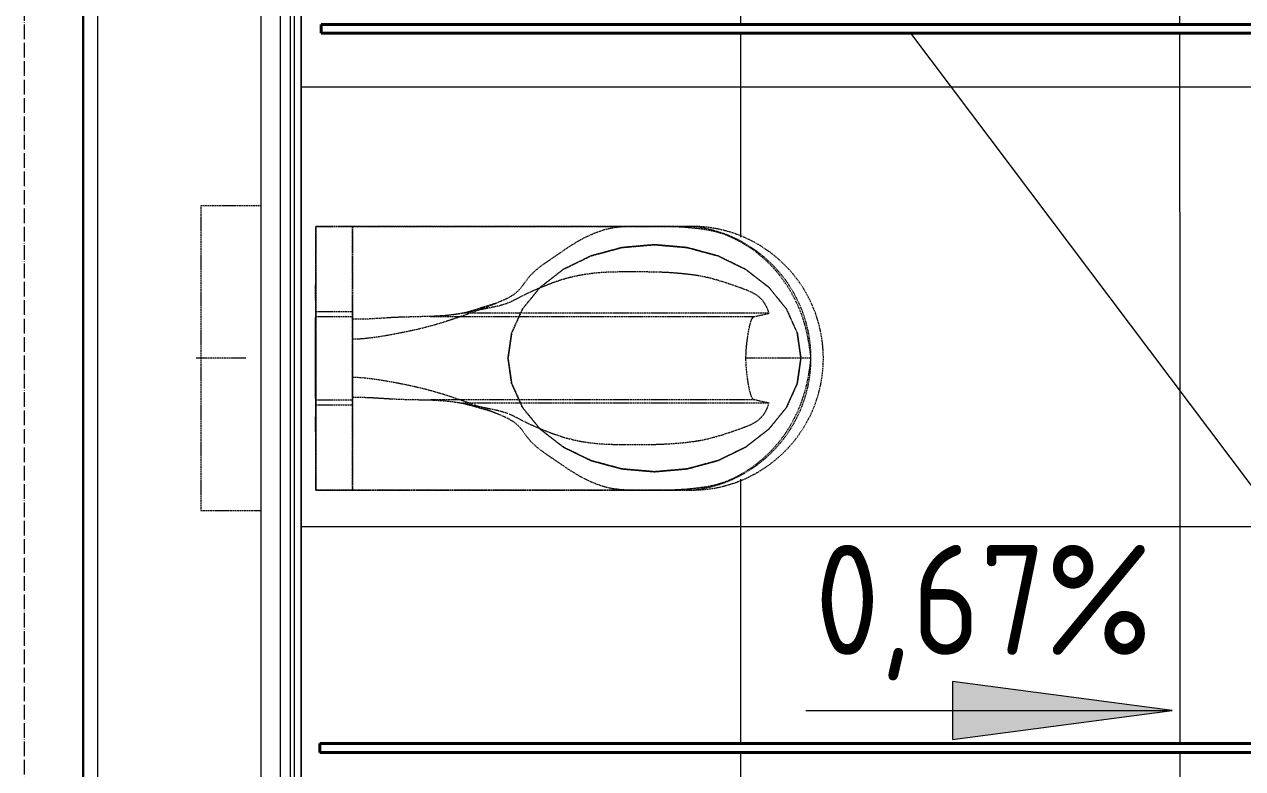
# Model space of a CAD drawing. Header units: millimetres. Extents: x -11798 to 72626, y -32713 to 44110.
# Drawn here: x 7150 to 8813, y 17912 to 18928 of the extents above; entities that cross this region are included whole.
import ezdxf

# ---------------------------------------------------------------- set-up
doc = ezdxf.new("R2010")
doc.units = ezdxf.units.MM
doc.linetypes.add('200_ШТРИХ_ш1п0_6_', pattern=[1.6, 1, -0.6])
doc.linetypes.add('ADSK_Линия сетки', pattern=[25, 20, -2.5, 0, -2.5])
for name, color, linetype, lineweight in [('Обобщенные модели', 7, 'Continuous', 18), ('Оси', 7, 'Continuous', 9), ('Перекрытие', 7, 'Continuous', 18), ('Перекрытие штриховка', 7, 'Continuous', 18), ('Размеры', 7, 'Continuous', 9), ('Сантехника', 7, 'Continuous', 18), ('Стены несущие', 7, 'Continuous', 30), ('Стены отделка', 7, 'Continuous', 30), ('Стены штриховка', 7, 'Continuous', 9)]:
    doc.layers.add(name, color=color, linetype=linetype, lineweight=lineweight)
doc.styles.add('GOST Common_3', font='GOST_Common.ttf', dxfattribs={"width": 0.9, "height": 150})

# ---------------------------------------------------------------- blocks, each defined once
blk = doc.blocks.new('SND_Унитаз_Jika_Olymp_с_инсталяцией - Унитаз_ выпуск прямой_ установка на пол_693х360х360_ PN30_12_ ХВ резьба HP DN15_ К гл_ кон П DN100-711300-План полов 3-го этажа')
at = {"layer": 'Сантехника', "linetype": '200_ШТРИХ_ш1п0_6_'}
for p, q in [((0, -61.7), (0, 6.3)), ((-208, 0), (-208, -82.1)), ((208, 0), (-208, 0)), ((208, -82.1), (208, 0)), ((-180, -157.1), (-180, -670.2)), ((180, -157.1), (-180, -157.1)), ((-180, -157.1), (180, -157.1)), ((-180, -207.1), (-180, -157.1)), ((-100, -156.1), (-100, -157.1)), ((-80, -156.1), (-100, -156.1)), ((-80, -156.1), (-100, -156.1)), ((-80, -157.1), (-80, -156.1)), ((-55, -156.1), (-55, -157.1)), ((55, -156.1), (-55, -156.1)), ((-53.1, -156.1), (-55, -156.1)), ((55, -156.1), (53.1, -156.1)), ((55, -157.1), (55, -156.1)), ((80, -156.1), (80, -157.1)), ((100, -156.1), (80, -156.1)), ((100, -156.1), (80, -156.1)), ((100, -157.1), (100, -156.1)), ((180, -670.2), (180, -157.1)), ((180, -157.1), (180, -207.1)), ((180, -207.1), (-180, -207.1))]:
    blk.add_line(p, q, dxfattribs=at)
at = {"layer": 'Сантехника', "color": 253, "linetype": '200_ШТРИХ_ш1п0_6_', "true_color": 0xa3a3a3}
for p, q in [((-180, -207.1), (-180, -157.1)), ((-180, -157.1), (180, -157.1)), ((-100, -157.1), (-80, -157.1)), ((-100, -157.1), (-80, -157.1)), ((-61.3, -157.1), (-63.7, -157.1)), ((-63.7, -157.1), (-63.7, -207.1)), ((-57, -157.1), (-61.3, -157.1)), ((-53.5, -157.1), (-57, -157.1)), ((-57, -157.1), (-57, -207.1)), ((-55, -157.1), (-53.1, -157.1)), ((-55, -157.1), (55, -157.1)), ((53.1, -157.1), (55, -157.1)), ((57, -157.1), (53.5, -157.1)), ((61.3, -157.1), (57, -157.1)), ((57, -157.1), (57, -207.1)), ((63.7, -157.1), (61.3, -157.1)), ((63.7, -157.1), (63.7, -207.1)), ((80, -157.1), (100, -157.1)), ((80, -157.1), (100, -157.1)), ((180, -157.1), (180, -207.1)), ((-63.7, -207.1), (-61.3, -207.1)), ((-61.3, -207.1), (-57, -207.1)), ((-57, -207.1), (-53.6, -207.1)), ((-53.3, -207.1), (-25.8, -207.1)), ((25.8, -207.1), (-25.8, -207.1)), ((53.3, -207.1), (25.8, -207.1)), ((53.6, -207.1), (57, -207.1)), ((57, -207.1), (61.3, -207.1)), ((61.3, -207.1), (63.7, -207.1)), ((57, -314), (57, -434.8)), ((-57, -434.8), (-57, -331.2)), ((-61.3, -436.7), (-61.3, -358.7)), ((61.3, -436.7), (61.3, -358.7)), ((0, -419.6), (-34.5, -424.6)), ((96.6, -776), (121.2, -744.3)), ((-34.5, -814.6), (0, -819.6))]:
    blk.add_line(p, q, dxfattribs=at)
at = {"layer": 'Сантехника', "color": 9, "linetype": '200_ШТРИХ_ш1п0_6_', "true_color": 0xc7c7c7}
for p, q in [((-28.5, -157.1), (-53.5, -157.1)), ((-53.1, -157.1), (-14.2, -157.1)), ((-14.8, -157.1), (-27.6, -157.1)), ((0, -157.1), (-14.2, -157.1)), ((-14.2, -157.1), (0, -157.1)), ((14.2, -157.1), (0, -157.1)), ((0, -157.1), (27.5, -157.1)), ((27.6, -157.1), (14.8, -157.1)), ((27.5, -157.1), (38.9, -157.1)), ((53.5, -157.1), (28.5, -157.1)), ((38.9, -157.1), (53.1, -157.1)), ((-53.6, -207.1), (-14.8, -207.1)), ((-48, -207.1), (-53.3, -207.1)), ((-37.8, -207.1), (-46.9, -207.1)), ((-26.5, -207.1), (-36.8, -207.1)), ((0, -207.1), (-25.8, -207.1)), ((-14.8, -207.1), (0, -207.1)), ((25.8, -207.1), (0, -207.1)), ((0, -207.1), (28.5, -207.1)), ((36.8, -207.1), (26.5, -207.1)), ((28.5, -207.1), (53.6, -207.1)), ((46.9, -207.1), (37.8, -207.1)), ((53.3, -207.1), (48, -207.1)), ((-57, -331.2), (-57, -314))]:
    blk.add_line(p, q, dxfattribs=at)
at = {"layer": 'Сантехника', "color": 251, "linetype": '200_ШТРИХ_ш1п0_6_', "true_color": 0x666666}
for p, q in [((53.1, -156.1), (-53.1, -156.1)), ((-180, -670.2), (-180, -207.1)), ((180, -207.1), (180, -670.2)), ((-61.3, -358.7), (-61.3, -357.2)), ((61.3, -358.7), (61.3, -357.2)), ((-61.3, -438.6), (-61.3, -436.7)), ((-61.3, -776), (-61.3, -439.4)), ((-57, -756.8), (-57, -434.8)), ((57, -434.8), (57, -756.8)), ((61.3, -439.4), (61.3, -436.7)), ((61.3, -776), (61.3, -440.3)), ((0, -819.6), (0, -744.5))]:
    blk.add_line(p, q, dxfattribs=at)
at = {"layer": 'Сантехника', "color": 254, "linetype": '200_ШТРИХ_ш1п0_6_', "true_color": 0xdddddd}
blk.add_line((0, -833.3), (0, -819.6), dxfattribs=at)
at = {"layer": 'Сантехника', "linetype": '200_ШТРИХ_ш1п0_6_', "flags": 128}
for points in [[(-61.7, -359.3), (-71.7, -394.8), (-75, -403.4)], [(75, -403.4), (62.3, -362), (61.7, -359.3)], [(0, -819.6), (-34.5, -814.6), (-67.3, -799.8), (-96.6, -776), (-121.2, -744.3), (-139.7, -706.4), (-151.1, -664.1), (-155, -619.6), (-151.1, -575.1), (-139.7, -532.8), (-121.2, -494.9), (-96.6, -463.3), (-67.3, -439.4), (-34.5, -424.6), (0, -419.6)], [(0, -419.6), (34.5, -424.6), (67.3, -439.4), (96.6, -463.3), (121.2, -494.9), (139.7, -532.8), (151.1, -575.1), (155, -619.6), (151.1, -664.1), (139.7, -706.4), (121.2, -744.3), (96.6, -776), (67.3, -799.8), (34.5, -814.6), (0, -819.6)]]:
    blk.add_lwpolyline(points, dxfattribs=at)
at = {"layer": 'Сантехника', "color": 251, "linetype": '200_ШТРИХ_ш1п0_6_', "true_color": 0x666666, "flags": 128}
for points in [[(0, -419.6), (-34.5, -424.6), (-67.3, -439.4), (-96.6, -463.3), (-121.2, -494.9), (-139.7, -532.8), (-151.1, -575.1), (-155, -619.6), (-151.1, -664.1), (-139.7, -706.4), (-121.2, -744.3), (-96.6, -776), (-67.3, -799.8), (-34.5, -814.6), (0, -819.6)], [(0, -819.6), (-34.5, -814.6), (-67.3, -799.8), (-96.6, -776), (-121.2, -744.3), (-139.7, -706.4), (-151.1, -664.1), (-155, -619.6), (-151.1, -575.1), (-139.7, -532.8), (-121.2, -494.9), (-96.6, -463.3), (-67.3, -439.4), (-34.5, -424.6), (0, -419.6)], [(0, -819.6), (34.5, -814.6), (67.3, -799.8), (96.6, -776), (121.2, -744.3), (139.7, -706.4), (151.1, -664.1), (155, -619.6), (151.1, -575.1), (139.7, -532.8), (121.2, -494.9), (96.6, -463.3), (67.3, -439.4), (34.5, -424.6), (0, -419.6)], [(0, -419.6), (34.5, -424.6), (67.3, -439.4), (96.6, -463.3), (121.2, -494.9), (139.7, -532.8), (151.1, -575.1), (155, -619.6), (151.1, -664.1), (139.7, -706.4), (121.2, -744.3), (96.6, -776), (67.3, -799.8), (34.5, -814.6), (0, -819.6)], [(-61.3, -776), (-59.2, -766.5), (-57, -756.8)], [(57, -756.8), (59.2, -766.5), (61.3, -776)]]:
    blk.add_lwpolyline(points, dxfattribs=at)
at = {"layer": 'Сантехника', "color": 253, "linetype": '200_ШТРИХ_ш1п0_6_', "true_color": 0xa3a3a3, "flags": 128}
for points in [[(-34.5, -424.6), (-67.3, -439.4), (-96.6, -463.3)], [(139.7, -532.8), (121.2, -494.9), (96.6, -463.3), (67.3, -439.4), (34.5, -424.6), (0, -419.6)], [(-96.6, -463.3), (-121.2, -494.9), (-139.7, -532.8)], [(-139.7, -532.8), (-151.1, -575.1), (-155, -619.6), (-151.1, -664.1)], [(121.2, -744.3), (139.7, -706.4), (151.1, -664.1), (155, -619.6), (151.1, -575.1), (139.7, -532.8)], [(-151.1, -664.1), (-139.7, -706.4), (-121.2, -744.3), (-96.6, -776), (-67.3, -799.8), (-34.5, -814.6)], [(0, -819.6), (34.5, -814.6), (67.3, -799.8), (96.6, -776)]]:
    blk.add_lwpolyline(points, dxfattribs=at)
at = {"layer": 'Сантехника', "linetype": '200_ШТРИХ_ш1п0_6_'}
blk.add_arc((0, -670.2), 180, 180, 360, dxfattribs=at)
at = {"layer": 'Сантехника', "color": 251, "linetype": '200_ШТРИХ_ш1п0_6_', "true_color": 0x666666}
blk.add_arc((0, -652.4), 180.9, 185.6382, 354.3618, dxfattribs=at)
at = {"layer": 'Сантехника', "color": 253, "linetype": '200_ШТРИХ_ш1п0_6_', "true_color": 0xa3a3a3}
for points, knots in [([(-63.7, -157.1), (-63.7, -157.1), (-123.3, -157.1), (-151, -157.1), (-165.4, -157.1), (-177, -157.1), (-180, -157.1)], [-0.4835333, -0.4835333, -0.4835333, -0.4835333, -0.3327462, -0.1789595, -0.0919515, 0, 0, 0, 0]), ([(180, -157.1), (177, -157.1), (165.4, -157.1), (151, -157.1), (123.3, -157.1), (63.7, -157.1), (63.7, -157.1)], [-0.4835333, -0.4835333, -0.4835333, -0.4835333, -0.3915817, -0.3045737, -0.1507871, 0, 0, 0, 0]), ([(-168, -207.1), (-167.4, -207.1), (-164, -207.1), (-161.1, -207.1), (-158.7, -207.1)], [0.08058888, 0.08058888, 0.08058888, 0.08058888, 0.09195154, 0.14103053, 0.14103053, 0.14103053, 0.14103053]), ([(-158.7, -207.1), (-156.9, -207.1), (-155, -207.1), (-152.9, -207.1), (-152.8, -207.1)], [0.14103053, 0.14103053, 0.14103053, 0.14103053, 0.17895954, 0.18020877, 0.18020877, 0.18020877, 0.18020877]), ([(-145.4, -207.1), (-138, -207.1), (-115, -207.1), (-63.7, -207.1), (-63.7, -207.1)], [0.2216194, 0.2216194, 0.2216194, 0.2216194, 0.3327462, 0.4835333, 0.4835333, 0.4835333, 0.4835333]), ([(63.7, -207.1), (63.7, -207.1), (115, -207.1), (138, -207.1), (145.4, -207.1)], [0, 0, 0, 0, 0.1507871, 0.2619139, 0.2619139, 0.2619139, 0.2619139]), ([(152.8, -207.1), (152.9, -207.1), (157.6, -207.1), (162.8, -207.1), (169.6, -207.1), (171.3, -207.1)], [0.3033245, 0.3033245, 0.3033245, 0.3033245, 0.3045737, 0.3915817, 0.4224559, 0.4224559, 0.4224559, 0.4224559]), ([(64.3, -372.2), (64.2, -371.6), (63.7, -369.5), (63.3, -367.4), (63, -366)], [0.96470665, 0.96470665, 0.96470665, 0.96470665, 0.96875, 0.97881568, 0.97881568, 0.97881568, 0.97881568]), ([(-64.5, -373.4), (-64.6, -373.7), (-65.2, -377), (-66.4, -383.1), (-68.6, -394.1), (-70.7, -404.3), (-73.1, -413.2), (-74.5, -417.4), (-75.2, -419.3)], [0.0335726, 0.0335726, 0.0335726, 0.0335726, 0.0357143, 0.0535714, 0.0714286, 0.1071429, 0.125, 0.1410134, 0.1410134, 0.1410134, 0.1410134]), ([(95.6, -462.4), (93.8, -458), (91, -451.4), (86.9, -442.8), (83.8, -436.7), (80.5, -430.6), (77.4, -424.5), (74.7, -418.2), (72.7, -411.9), (71.1, -405.6), (69.6, -398.8), (68.2, -391.8), (66.4, -383.1), (65.2, -376.7), (64.4, -372.8)], [0.7504978, 0.7504978, 0.7504978, 0.7504978, 0.78125, 0.796875, 0.8125, 0.828125, 0.84375, 0.859375, 0.875, 0.890625, 0.90625, 0.921875, 0.9375, 0.9633069, 0.9633069, 0.9633069, 0.9633069]), ([(-75.9, -421), (-76.7, -422.9), (-78.5, -426.8), (-81.9, -433.3), (-85.7, -440.4), (-89.3, -447.8), (-92.5, -455), (-94.6, -459.8), (-95.5, -462.2)], [0.145721, 0.145721, 0.145721, 0.145721, 0.1607143, 0.1785714, 0.1964286, 0.2142857, 0.2321429, 0.2490928, 0.2490928, 0.2490928, 0.2490928])]:
    blk.add_open_spline(points, degree=3, knots=knots, dxfattribs=at)
for points in [[(-180, -207.1), (-179.3, -207.1), (-178.6, -207.1), (-177.7, -207.1)], [(-176.6, -207.1), (-176, -207.1), (-175.4, -207.1), (-174.7, -207.1)], [(-174.6, -207.1), (-173.6, -207.1), (-172.5, -207.1), (-171.4, -207.1)], [(-171.3, -207.1), (-170.2, -207.1), (-169.1, -207.1), (-168, -207.1)], [(-152.6, -207.1), (-150.5, -207.1), (-148.3, -207.1), (-145.7, -207.1)], [(145.7, -207.1), (148.3, -207.1), (150.5, -207.1), (152.6, -207.1)], [(171.4, -207.1), (172.5, -207.1), (173.6, -207.1), (174.6, -207.1)], [(174.7, -207.1), (175.4, -207.1), (176, -207.1), (176.6, -207.1)], [(177.7, -207.1), (178.6, -207.1), (179.3, -207.1), (180, -207.1)], [(-61.3, -357.2), (-61.9, -360), (-62.4, -362.9), (-63, -365.8)], [(62.9, -365.5), (62.4, -362.6), (61.8, -359.8), (61.3, -357.2)], [(-63.2, -366.8), (-63.6, -368.8), (-64, -370.7), (-64.4, -372.7)]]:
    blk.add_open_spline(points, degree=3, dxfattribs=at)
at = {"layer": 'Сантехника', "color": 251, "linetype": '200_ШТРИХ_ш1п0_6_', "true_color": 0x666666}
for points, knots in [([(-53.3, -207.1), (-53.2, -210.2), (-53.2, -214.7), (-53.3, -220.8), (-53.4, -225.4), (-53.6, -229.9), (-53.8, -234.5), (-54.1, -239), (-54.3, -242.8), (-54.5, -245.8), (-54.7, -248.8), (-54.9, -252.5), (-55.2, -256.9), (-55.5, -261.4), (-55.7, -265.9), (-55.9, -270.4), (-56, -274.2), (-56.1, -277.2), (-56.2, -279.5), (-56.2, -281.7), (-56.3, -284.7), (-56.4, -288.5), (-56.5, -292.2), (-56.5, -295.1), (-56.6, -297.3), (-56.7, -299.5), (-56.8, -302.3), (-56.9, -307.2), (-57, -311.4), (-57, -314)], [-1, -1, -1, -1, -0.916667, -0.875, -0.833333, -0.791667, -0.75, -0.708333, -0.666667, -0.645833, -0.625, -0.583333, -0.541667, -0.5, -0.458333, -0.416667, -0.375, -0.354167, -0.333333, -0.3125, -0.291667, -0.25, -0.208333, -0.1875, -0.166667, -0.145833, -0.125, -0.083333, 0, 0, 0, 0]), ([(-25.8, -207.1), (-25.9, -224.8), (-35.3, -281.6), (-43.8, -315.8), (-52.5, -342.2), (-52.7, -342.7)], [0, 0, 0, 0, 0.1396534, 0.3512574, 0.3554649, 0.3554649, 0.3554649, 0.3554649]), ([(52.7, -342.7), (52.5, -342.2), (43.8, -315.8), (35.3, -281.6), (25.9, -224.8), (25.8, -207.1)], [1.9415219, 1.9415219, 1.9415219, 1.9415219, 1.9457294, 2.1573334, 2.2969868, 2.2969868, 2.2969868, 2.2969868]), ([(57, -314), (57, -311.4), (56.9, -307.2), (56.8, -302.3), (56.7, -299.5), (56.6, -297.3), (56.5, -295.1), (56.5, -292.2), (56.4, -288.5), (56.3, -284.7), (56.2, -281.7), (56.2, -279.5), (56.1, -277.2), (56, -274.2), (55.9, -270.4), (55.7, -265.9), (55.5, -261.4), (55.2, -256.9), (54.9, -252.5), (54.7, -248.8), (54.5, -245.8), (54.4, -243.6), (54.3, -241.3), (54.1, -238.3), (53.8, -234.5), (53.6, -229.9), (53.4, -225.4), (53.3, -220.8), (53.2, -214.7), (53.2, -210.2), (53.3, -207.1)], [-1, -1, -1, -1, -0.916667, -0.875, -0.854167, -0.833333, -0.8125, -0.791667, -0.75, -0.708333, -0.6875, -0.666667, -0.645833, -0.625, -0.583333, -0.541667, -0.5, -0.458333, -0.416667, -0.375, -0.354167, -0.333333, -0.3125, -0.291667, -0.25, -0.208333, -0.166667, -0.125, -0.083333, 0, 0, 0, 0]), ([(-57, -314), (-57.1, -316.6), (-57.3, -320.3), (-57.5, -324.6), (-57.7, -327.7), (-57.9, -330.5), (-58.1, -333), (-58.3, -335.4), (-58.5, -337.3), (-58.6, -338.7), (-58.8, -340.1), (-59, -341.7), (-59.2, -343.6), (-59.4, -345.4), (-59.7, -347.1), (-60, -349.2), (-60.5, -352.8), (-61, -355.5), (-61.3, -357.2)], [-1, -1, -1, -1, -0.9, -0.85, -0.8, -0.75, -0.7, -0.65, -0.6, -0.575, -0.55, -0.5, -0.45, -0.4, -0.35, -0.3, -0.2, 0, 0, 0, 0]), ([(61.3, -357.2), (61, -355.5), (60.5, -352.8), (60, -349.2), (59.7, -347.1), (59.4, -345.4), (59.2, -343.6), (59, -341.7), (58.8, -340.1), (58.6, -338.7), (58.5, -337.6), (58.4, -336.5), (58.3, -335), (58.1, -333), (57.9, -330.5), (57.7, -327.7), (57.5, -324.6), (57.3, -320.3), (57.1, -316.6), (57, -314)], [-1, -1, -1, -1, -0.8, -0.7, -0.65, -0.6, -0.55, -0.5, -0.45, -0.425, -0.4, -0.375, -0.35, -0.3, -0.25, -0.2, -0.15, -0.1, 0, 0, 0, 0]), ([(-63.4, -373.3), (-67.7, -385.2), (-79.4, -415.3), (-89.3, -434.5), (-117, -450.5), (-138.4, -483.2), (-160.9, -514.8), (-176.2, -549.9), (-180, -576.1), (-180, -612), (-180, -654.6), (-174.6, -699.8), (-166.6, -722.9), (-156.2, -742.5), (-148.3, -753.6), (-146.6, -755.9)], [0.435679, 0.435679, 0.435679, 0.435679, 0.529127, 0.684675, 0.791639, 0.91181, 1.038821, 1.152104, 1.26214, 1.376925, 1.512555, 1.635622, 1.747132, 1.856521, 1.884591, 1.884591, 1.884591, 1.884591]), ([(146.6, -755.9), (148.3, -753.6), (156.2, -742.5), (166.6, -722.9), (174.6, -699.8), (180, -654.6), (180, -612), (180, -576.1), (176.2, -549.9), (160.9, -514.8), (138.4, -483.2), (117, -450.5), (89.3, -434.5), (79.4, -415.3), (67.7, -385.2), (63.4, -373.3)], [0.412396, 0.412396, 0.412396, 0.412396, 0.440465, 0.549855, 0.661365, 0.784431, 0.920061, 1.034847, 1.144883, 1.258166, 1.385176, 1.505348, 1.612311, 1.767859, 1.861308, 1.861308, 1.861308, 1.861308]), ([(-96, -463.3), (-97.9, -467.9), (-100.8, -474.9), (-104.3, -484.7), (-106.8, -492.2), (-109.1, -499.9), (-111.1, -507.8), (-112.8, -515.7), (-114.7, -526.1), (-116.4, -539.2), (-117.3, -553), (-117.6, -563.2), (-117.7, -568), (-117.7, -570.3)], [0.2518112, 0.2518112, 0.2518112, 0.2518112, 0.2857143, 0.3035714, 0.3214286, 0.3392857, 0.3571429, 0.375, 0.3928571, 0.4285714, 0.4642857, 0.4821429, 0.4984632, 0.4984632, 0.4984632, 0.4984632]), ([(117.4, -625.1), (117.5, -623.5), (117.6, -619.5), (117.7, -613.1), (117.8, -606), (117.8, -596.5), (117.8, -586.7), (117.8, -577.5), (117.8, -570.9), (117.6, -564.3), (117.4, -555.2), (116.7, -543.3), (115.5, -531.9), (114, -522.7), (112.8, -515.7), (111.3, -508.8), (109.6, -502), (107.7, -495.3), (105.7, -488.7), (103.4, -482.2), (101, -475.7), (98.5, -469.5), (96.8, -465.3), (96, -463.4)], [0.3804907, 0.3804907, 0.3804907, 0.3804907, 0.390625, 0.40625, 0.421875, 0.4375, 0.46875, 0.484375, 0.5, 0.515625, 0.53125, 0.5625, 0.59375, 0.609375, 0.625, 0.640625, 0.65625, 0.671875, 0.6875, 0.703125, 0.71875, 0.734375, 0.7483046, 0.7483046, 0.7483046, 0.7483046]), ([(-117.7, -570.9), (-117.8, -573.4), (-117.8, -578.4), (-117.8, -588.8), (-117.8, -602.8), (-117.7, -616.6), (-117.4, -627.6), (-117, -635.8), (-116.5, -643.5), (-116, -650.9), (-115.3, -658.7), (-114.4, -666.7), (-113.4, -674.7), (-112.1, -682.7), (-110.5, -690.5), (-108.6, -698), (-106.6, -705.3), (-104.3, -712.8), (-101.8, -720.5), (-99.1, -728.4), (-96.3, -736.5), (-93.4, -744.3), (-90.4, -751.7), (-86.8, -758.3), (-82.4, -764.1), (-76.8, -769), (-70.4, -772.8), (-65.5, -774.8), (-63.2, -775.5)], [0.5, 0.5, 0.5, 0.5, 0.5178571, 0.5357143, 0.5714286, 0.6071429, 0.625, 0.6428571, 0.6607143, 0.6785714, 0.6964286, 0.7142857, 0.7321429, 0.75, 0.7678571, 0.7857143, 0.8035714, 0.8214286, 0.8392857, 0.8571429, 0.875, 0.8928571, 0.9107143, 0.9285714, 0.9464286, 0.9642857, 0.9821429, 0.9962107, 0.9962107, 0.9962107, 0.9962107]), ([(61.7, -776), (64.1, -775.3), (68.8, -773.5), (75, -770.2), (80.3, -766.1), (84.6, -761.4), (88.2, -755.9), (91.3, -749.7), (93.9, -743), (97.2, -733.9), (101.1, -722.8), (105.5, -709.4), (108.7, -698), (110.8, -689), (112.1, -682.6), (113.2, -676.1), (114.1, -669.3), (114.9, -662.2), (115.6, -654.9), (116.2, -648.1), (116.7, -641.5), (117.1, -634.8), (117.3, -629.4), (117.4, -626.4), (117.4, -625.8)], [0.000766, 0.000766, 0.000766, 0.000766, 0.015625, 0.03125, 0.046875, 0.0625, 0.078125, 0.09375, 0.109375, 0.125, 0.15625, 0.1875, 0.21875, 0.234375, 0.25, 0.265625, 0.28125, 0.296875, 0.3125, 0.328125, 0.34375, 0.359375, 0.375, 0.3789696, 0.3789696, 0.3789696, 0.3789696]), ([(-57, -756.8), (-57, -755.8), (-56.1, -753.9), (-51.9, -751.7), (-45.1, -749.8), (-37.5, -748.3), (-30.6, -747.1), (-25, -746.3), (-19, -745.6), (-10.8, -744.8), (-4.3, -744.6), (0, -744.5)], [-1, -1, -1, -1, -0.857143, -0.714286, -0.571429, -0.428571, -0.357143, -0.285714, -0.214286, -0.142857, 0, 0, 0, 0]), ([(0, -744.5), (4.3, -744.6), (10.8, -744.8), (19, -745.6), (25, -746.3), (30.6, -747.1), (37.5, -748.3), (45.1, -749.8), (51.8, -751.7), (54.5, -753.1), (55.5, -753.9)], [-1, -1, -1, -1, -0.8571429, -0.7857143, -0.7142857, -0.6428571, -0.5714286, -0.4285714, -0.2857143, -0.1501056, -0.1501056, -0.1501056, -0.1501056]), ([(79.2, -812), (96.8, -803.2), (120.9, -786.3), (139.4, -765.5), (145.9, -756.9)], [0.1531325, 0.1531325, 0.1531325, 0.1531325, 0.3021674, 0.4083532, 0.4083532, 0.4083532, 0.4083532]), ([(-135.7, -769.3), (-131.7, -773.7), (-116, -789.7), (-96.8, -803.2), (-79.2, -812)], [1.9396777, 1.9396777, 1.9396777, 1.9396777, 1.9948194, 2.1438543, 2.1438543, 2.1438543, 2.1438543]), ([(-78.3, -812.5), (-78, -812.6), (-66.1, -818.5), (-52.6, -823.8), (-34.1, -827.9)], [2.14638827, 2.14638827, 2.14638827, 2.14638827, 2.14866304, 2.24594261, 2.24594261, 2.24594261, 2.24594261]), ([(0, -833.3), (38.3, -829.2), (60, -821.5), (78, -812.6), (78.3, -812.5)], [0, 0, 0, 0, 0.1483237, 0.1505985, 0.1505985, 0.1505985, 0.1505985])]:
    blk.add_open_spline(points, degree=3, knots=knots, dxfattribs=at)
for points in [[(-52.9, -343.4), (-55.9, -352.4), (-59.3, -362), (-62.7, -371.3)], [(63, -372.3), (59.5, -362.7), (56, -352.7), (52.9, -343.4)], [(-145.9, -756.9), (-142.7, -761), (-139.3, -765.2), (-135.7, -769.3)], [(55.6, -754), (56.5, -754.8), (57, -755.8), (57, -756.8)], [(-34.1, -827.9), (-24.4, -830.1), (-13.2, -831.9), (0, -833.3)]]:
    blk.add_open_spline(points, degree=3, dxfattribs=at)
blk = doc.blocks.new('131_Сантехническая перегородка - СП-3 4-3867706-План полов 3-го этажа')
at = {"layer": 'Обобщенные модели', "lineweight": 40}
for p, q in [((1370, 8), (0, 8)), ((0, 8), (0, -4)), ((1370, -4), (1370, 8)), ((0, -4), (1370, -4))]:
    blk.add_line(p, q, dxfattribs=at)

msp = doc.modelspace()

# ---------------------------------------------------------------- hatches: boundary and pattern name
at = {"layer": 'Перекрытие штриховка', "lineweight": 9, "true_color": 0x787878}
h = msp.add_hatch(dxfattribs=at)
h.set_pattern_fill('FP_29', color=8, style=0, pattern_type=2)
h.set_pattern_definition([(270, (10527.4, 9242.3), (599.987, 4e-14), []), (0, (10527.4, 9242.3), (0, 600), [])])
h.paths.add_polyline_path([(7527.478, 14980.09), (7659.647, 15236.256), (7547.478, 15236.256), (7547.478, 15596.256), (7845.391, 15596.256), (8038.272, 15970.09), (7555, 15970.09), (7555, 15982.09), (8044.463, 15982.09), (8544.939, 16952.09), (7555, 16952.09), (7555, 16964.09), (8551.13, 16964.09), (9025, 17882.525), (9025, 18032.525), (8360.096, 18916.09), (7554.985, 18916.09), (7554.985, 18928.09), (8351.066, 18928.09), (8115.531, 19241.084), (8108.231, 19238.285), (8056.366, 19232.256), (7549.361, 19232.256), (7549.361, 19592.256), (7851.265, 19592.256), (7582.412, 19949.525), (7527.478, 19949.525), (7527.478, 15095.729)])
h.paths.add_polyline_path([(7547.478, 16244.256), (7547.478, 16604.256), (8060.554, 16604.256), (8107.142, 16598.123), (8150.555, 16580.141), (8187.834, 16551.535), (8216.439, 16514.256), (8234.818, 16467.83), (8240.555, 16424.256), (8234.421, 16377.669), (8216.439, 16334.256), (8187.834, 16296.977), (8150.555, 16268.371), (8106.348, 16250.285), (8054.482, 16244.256), (7597.478, 16244.256)])
h.paths.add_polyline_path([(7555, 17252.256), (7547.478, 17252.256), (7547.478, 17612.256), (8060.554, 17612.256), (8107.142, 17606.123), (8150.555, 17588.141), (8187.834, 17559.535), (8216.439, 17522.256), (8234.818, 17475.83), (8240.555, 17432.256), (8234.421, 17385.669), (8216.439, 17342.256), (8187.824, 17304.97), (8150.555, 17276.371), (8106.348, 17258.285), (8054.482, 17252.256), (7597.478, 17252.256)])
h.paths.add_polyline_path([(8913, 17749.09), (8913, 17934.09), (7553, 17934.09), (7553, 17946.09), (8912.985, 17946.09), (8912.985, 18131.09), (8924.985, 18131.09), (8924.985, 17946.09), (8923, 17946.09), (8923, 17934.09), (8925, 17934.09), (8925, 17749.09)])
h.paths.add_polyline_path([(7547.478, 18292.256), (7547.478, 18652.256), (8060.554, 18652.256), (8107.142, 18646.123), (8150.555, 18628.141), (8187.834, 18599.535), (8216.439, 18562.256), (8234.818, 18515.83), (8240.555, 18472.256), (8234.421, 18425.669), (8216.439, 18382.256), (8187.834, 18344.977), (8150.555, 18316.371), (8106.348, 18298.285), (8054.482, 18292.256), (7597.478, 18292.256)])
h.paths.add_polyline_path([(8014.685, 19262.041), (8035.857, 19346.959), (8033.409, 19350.212), (7991.059, 19350.212), (8011.861, 19272.578)])
h = msp.add_hatch(dxfattribs=at)
h.set_pattern_fill('FP_30', color=8, style=0, pattern_type=2)
h.set_pattern_definition([(270.001, (5127.3, 11642.46), (600, 0.004), []), (0, (5127.3, 11642.46), (-0.007, 599.988), [])])
h.paths.add_polyline_path([(9025, 18032.525), (9742.074, 19389.534), (9735, 19389.534), (9735, 19408.704), (8924.985, 19633.936), (8924.985, 19578.09), (8912.985, 19578.09), (8912.985, 19637.273), (7790.012, 19949.525), (7582.412, 19949.525), (7851.265, 19592.256), (7993.452, 19592.202), (7995.405, 19583.994), (7996.125, 19582.256), (7999.303, 19578.114), (8005.002, 19574.291), (8011.861, 19572.465), (8017.665, 19572.812), (8020.041, 19573.526), (8023.445, 19574.936), (8027.587, 19578.114), (8032.411, 19586.227), (8032.792, 19587.292), (8033.445, 19592.256), (8062.438, 19592.256), (8109.026, 19586.123), (8152.438, 19568.141), (8189.717, 19539.535), (8218.323, 19502.256), (8236.702, 19455.83), (8242.438, 19412.256), (8236.305, 19365.669), (8218.323, 19322.256), (8189.717, 19284.977), (8152.438, 19256.371), (8115.531, 19241.084), (8351.066, 18928.09), (8912.985, 18928.09), (8912.985, 18978.09), (8924.985, 18978.09), (8924.985, 18731.09), (8912.985, 18731.09), (8912.985, 18916.09), (8360.096, 18916.09), (9018.334, 18041.383)])
h.paths.add_polyline_path([(8035.857, 19346.959), (8036.668, 19350.212), (8033.409, 19350.212)])
at = {"layer": 'Размеры'}
msp.add_hatch(color=256, dxfattribs=at).paths.add_polyline_path([(8716.819, 17991.355), (8416.819, 18030.851), (8416.819, 17951.859)])

# ---------------------------------------------------------------- linework, layer by layer
at = {"layer": 'Оси', "linetype": 'ADSK_Линия сетки'}
msp.add_line((7149.565, -5665.072), (7149.565, 21097.974), dxfattribs=at)
at = {"layer": 'Перекрытие'}
msp.add_line((9025, 18032.525), (8360.096, 18916.09), dxfattribs=at)
at = {"layer": 'Размеры'}
for p, q in [((8716.819, 17991.355), (8416.819, 18030.851)), ((8416.819, 18030.851), (8416.819, 17951.859)), ((8416.819, 17951.859), (8716.819, 17991.355))]:
    msp.add_line(p, q, dxfattribs=at)
at = {"layer": 'Размеры', "lineweight": 20}
msp.add_line((8216.819, 17991.355), (8716.819, 17991.355), dxfattribs=at)
at = {"layer": 'Стены несущие'}
msp.add_line((7230, 12588.264), (7230, 20022.525), dxfattribs=at)
at = {"layer": 'Стены отделка', "lineweight": 9}
for p, q in [((7250, 14775.105), (7250, 20022.525)), ((7472.478, 19982.525), (7472.478, 14924.821)), ((7512.478, 19982.525), (7512.478, 14965.09)), ((7527.478, 14979.821), (7527.478, 19949.525))]:
    msp.add_line(p, q, dxfattribs=at)
at = {"layer": 'Стены штриховка'}
for p, q in [((7499.478, 14952.09), (7499.478, 19982.525)), ((7518.478, 14979.821), (7518.478, 19982.525))]:
    msp.add_line(p, q, dxfattribs=at)

# ---------------------------------------------------------------- block references
at = {"layer": 'Обобщенные модели'}
for p in [(7554.985, 18920.09), (7553, 17938.09)]:
    msp.add_blockref('131_Сантехническая перегородка - СП-3 4-3867706-План полов 3-го этажа', p, dxfattribs=at)
at = {"layer": 'Сантехника', "linetype": '200_ШТРИХ_ш1п0_6_', "rotation": 90.00000000000037}
msp.add_blockref('SND_Унитаз_Jika_Olymp_с_инсталяцией - Унитаз_ выпуск прямой_ установка на пол_693х360х360_ PN30_12_ ХВ резьба HP DN15_ К гл_ кон П DN100-711300-План полов 3-го этажа', (7390.361, 18472.256), dxfattribs=at)

# ---------------------------------------------------------------- texts
at = {"layer": 'Размеры', "lineweight": 20, "insert": (8229.225, 18217.379), "char_height": 150, "width": 570.22717, "attachment_point": 1, "line_spacing_factor": 1.022761, "style": 'GOST Common_3'}
msp.add_mtext('0,67%', dxfattribs=at)

doc.saveas('drawing.dxf')
